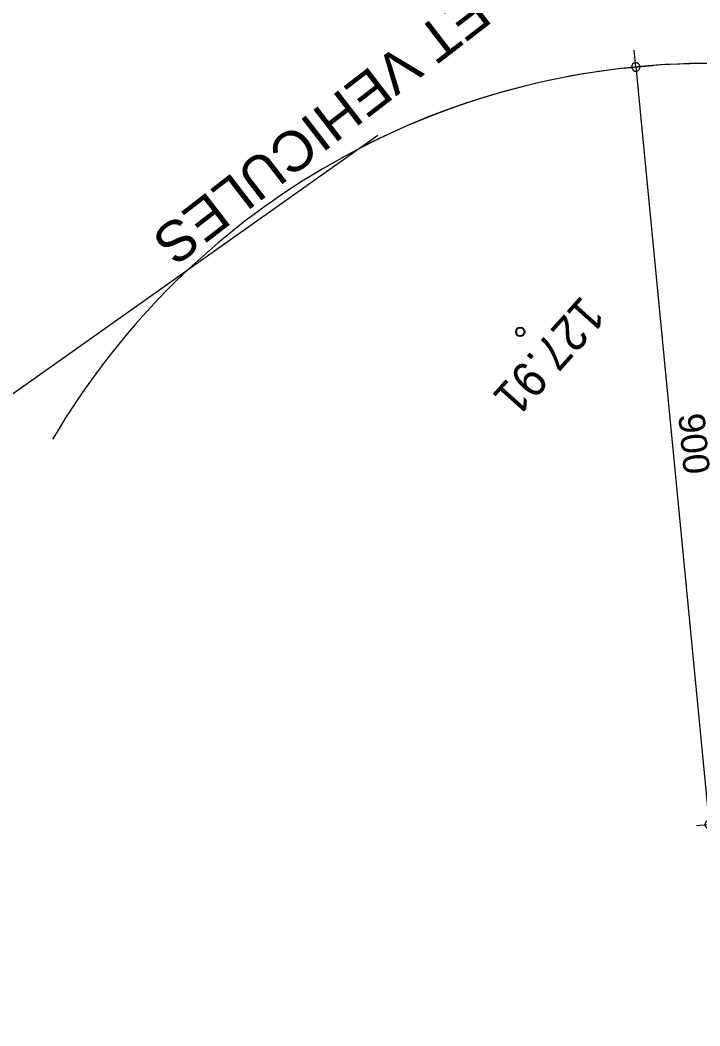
# Model space of a CAD drawing. Header units: metres. Extents: x -2858 to 512, y -1995 to 1252.
# Drawn here: x -448.71 to -440.7, y -195.55 to -183.69 of the extents above; entities that cross this region are included whole.
import ezdxf
from ezdxf.enums import TextEntityAlignment as Align

# ---------------------------------------------------------------- set-up
doc = ezdxf.new("R2010")
doc.units = ezdxf.units.M
doc.header["$PDMODE"] = 33
doc.header["$PDSIZE"] = 0.1
for name, color, linetype in [('Calque commun', 7, 'Continuous'), ('Calque14', 7, 'Continuous'), ('Calque15', 7, 'Continuous'), ('Textes', 7, 'Continuous')]:
    doc.layers.add(name, color=color, linetype=linetype)
doc.styles.add('Arial12', font='arial.ttf', dxfattribs={"width": 0.9, "height": 0.41584})
doc.styles.add('Arial18', font='arial.ttf', dxfattribs={"height": 0.309252})
doc.styles.add('Arial20', font='arial.ttf', dxfattribs={"height": 0.301984})

# ---------------------------------------------------------------- blocks, each defined once
blk = doc.blocks.new('PointTopo_SPE')
at = {"layer": 'Calque commun', "color": 1, "linetype": 'ByBlock', "lineweight": -2}
blk.add_point((0, 0), dxfattribs=at)
blk = doc.blocks.new('geometrebondepartleger')
at = {"layer": 'Calque14', "color": 0, "linetype": 'ByBlock', "lineweight": -2}
blk.add_blockref('PointTopo_SPE', (152.736, 133.184, 206.913), dxfattribs=at)
at = {"layer": 'Calque15', "color": 1, "linetype": 'ByBlock', "lineweight": -2, "style": 'Arial12', "width": 0.9}
blk.add_text('127.91', height=0.4158, dxfattribs=at).set_placement((151.924, 133.845, 206.913), align=Align.TOP_LEFT)
blk = doc.blocks.new('new235')
at = {"layer": 'Calque commun', "color": 1, "linetype": 'Continuous', "lineweight": 9}
blk.add_arc((0, 0), 0.5, 0, 359.9994, dxfattribs=at)
blk = doc.blocks.new('new236')
at = {"layer": 'Calque commun', "color": 1, "linetype": 'Continuous', "lineweight": 9}
blk.add_arc((0, 0), 0.5, 0, 359.9994, dxfattribs=at)
blk = doc.blocks.new('DimLine5963')
at = {"layer": 'Calque commun', "color": 1, "linetype": 'Continuous', "lineweight": 9}
for p, q in [((85.458, 127.29), (85.202, 127.528)), ((85.348, 127.392), (85.484, 127.539)), ((79.272, 120.792), (85.348, 127.392)), ((79.382, 120.69), (79.125, 120.928)), ((79.272, 120.792), (79.136, 120.645))]:
    blk.add_line(p, q, dxfattribs=at)
at = {"layer": 'Calque commun', "color": 1, "linetype": 'Continuous', "lineweight": 9, "xscale": 0.1000000040610429, "yscale": 0.1000000040610429, "zscale": 0.1000000040610429, "rotation": 47.36522824406119}
for name, p in [('new236', (85.348, 127.392)), ('new235', (79.272, 120.792))]:
    blk.add_blockref(name, p, dxfattribs=at)
at = {"layer": 'Calque commun', "color": 1, "linetype": 'Continuous', "lineweight": 9, "style": 'Arial18'}
blk.add_text('900', height=0.3093, rotation=47.3652, dxfattribs=at).set_placement((82.303, 124.099), align=Align.BOTTOM_CENTER)
blk = doc.blocks.new('pattern')
at = {"layer": 'Calque commun', "color": 7, "linetype": 'Continuous', "lineweight": 9}
mesh = blk.add_polyface(dxfattribs=at)
corners = [(70.85, 113.541), (53.835, 19.169), (74.728, 106.324), (76.043, 113.598), (74.769, 106.176), (58.808, 18.27), (114.17, 105.207), (114.17, 98.539)]
mesh.append_faces([[corners[k] for k in face] for face in [(3, 4, 6)]], dxfattribs={"vtx0": -1, "vtx1": -1, "color": 7})
mesh.append_faces([[corners[k] for k in face] for face in [(3, 2, 4)]], dxfattribs={"vtx0": -1, "vtx2": -1, "color": 7})
mesh.append_faces([[corners[k] for k in face] for face in [(5, 2, 1)]], dxfattribs={"vtx1": -1, "color": 7})
mesh.append_faces([[corners[k] for k in face] for face in [(0, 1, 2), (3, 0, 2)]], dxfattribs={"vtx1": -1, "vtx2": -1, "color": 7})
mesh.append_faces([[corners[k] for k in face] for face in [(4, 7, 6)]], dxfattribs={"vtx2": -1, "color": 7})

msp = doc.modelspace()

# ---------------------------------------------------------------- linework, layer by layer
at = {"layer": 'Calque commun', "color": 7, "linetype": 'Continuous', "lineweight": 9}
msp.add_line((-444.493, -185.053), (-450.089, -189.017), dxfattribs=at)
at = {"layer": 'Calque commun', "color": 9, "linetype": 'Continuous', "lineweight": 9}
msp.add_arc((-440.59, -193.175), 8.971, 36.9448, 149.6028, dxfattribs=at)
at = {"layer": 'Calque commun', "color": 7, "linetype": 'Continuous', "lineweight": 9}
msp.add_arc((-440.605, -193.124), 8.919, 69.4448, 117.7792, dxfattribs=at)

# ---------------------------------------------------------------- block references
at = {"layer": 'Calque commun', "color": 0, "linetype": 'ByBlock', "lineweight": -2, "rotation": 228.1617603435354}
for name, p in [('geometrebondepartleger', (-440.162, 15.263)), ('pattern', (-478.571, -44.614))]:
    msp.add_blockref(name, p, dxfattribs=at)
at = {"layer": 'Calque commun', "color": 1, "linetype": 'Continuous', "lineweight": 9, "rotation": 228.1617603435354}
msp.add_blockref('DimLine5963', (-478.571, -44.614), dxfattribs=at)

# ---------------------------------------------------------------- texts
at = {"layer": 'Textes', "color": 5, "linetype": 'ByBlock', "lineweight": -2, "style": 'Arial20'}
msp.add_text('ACCES PIETONS ET VEHICULES', height=0.47192, rotation=217.6624, dxfattribs=at).set_placement((-446.893, -186.611), align=Align.TOP_RIGHT)

doc.saveas('drawing.dxf')
